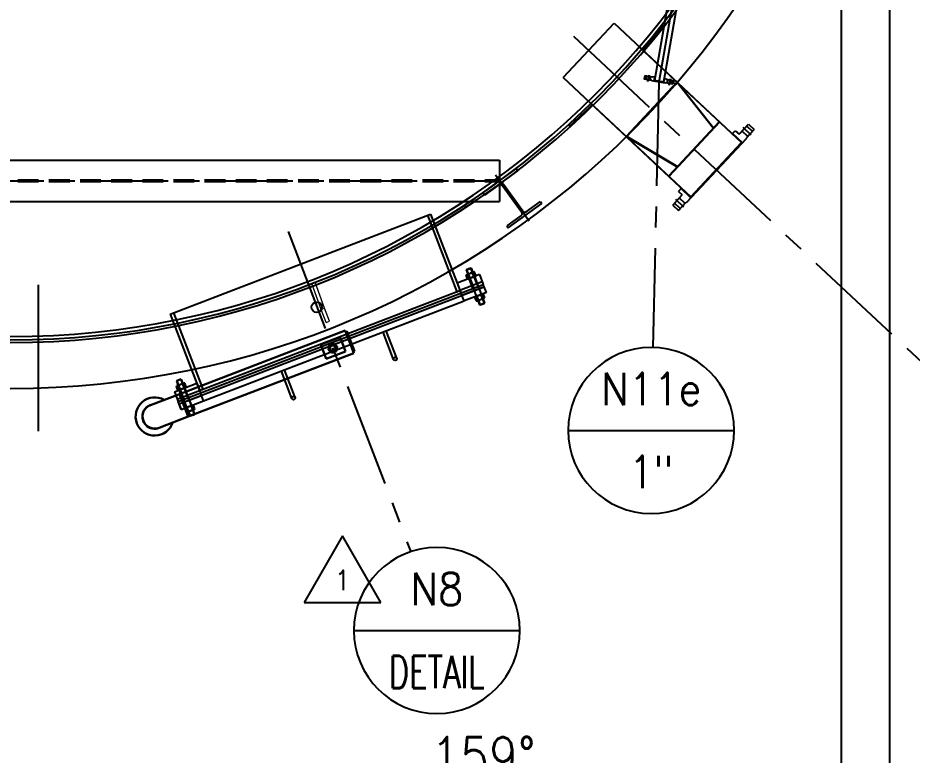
# Model space of a CAD drawing. Extents: x -1889 to 1550, y -1971 to 1122.
# Drawn here: x 373.9 to 503.1, y 225.3 to 331.9 of the extents above; entities that cross this region are included whole.
import ezdxf
from ezdxf.enums import TextEntityAlignment as Align

# ---------------------------------------------------------------- set-up
doc = ezdxf.new("R2010")
doc.units = 0
doc.header["$LTSCALE"] = 12
doc.header["$MEASUREMENT"] = 0
doc.header["$PDMODE"] = 33
doc.header["$PDSIZE"] = -0.5
doc.linetypes.add('CENTER', pattern=[2, 1.25, -0.25, 0.25, -0.25])
doc.linetypes.add('HIDDEN', pattern=[0.375, 0.25, -0.125])
doc.layers.get('0').update_dxf_attribs({"linetype": 'CONTINUOUS'})
doc.layers.get('Defpoints').update_dxf_attribs({"linetype": 'CONTINUOUS'})
for name, color, linetype in [('1 PIPE', 7, 'CONTINUOUS'), ('1-150-RFSO', 14, 'CONTINUOUS'), ('10 PIPE', 7, 'CONTINUOUS'), ('10-150-RFSO', 14, 'CONTINUOUS'), ('3-4-10NC-HHBOLT', 32, 'CONTINUOUS'), ('3-4-10NC-HHNUT', 32, 'CONTINUOUS'), ('6X20', 3, 'CONTINUOUS'), ('CENTER', 6, 'CENTER'), ('COVER', 3, 'CONTINUOUS'), ('DIM', 1, 'CONTINUOUS'), ('FLG', 2, 'CONTINUOUS'), ('HANDLE', 2, 'CONTINUOUS'), ('muoto', 4, 'CONTINUOUS'), ('NECK', 242, 'CONTINUOUS'), ('REPAD', 7, 'CONTINUOUS'), ('ROOF', 140, 'CONTINUOUS'), ('SHELL', 40, 'CONTINUOUS'), ('TEXT', 4, 'CONTINUOUS')]:
    doc.layers.add(name, color=color, linetype=linetype)
for name, color, linetype, lineweight in [('AM_0', 7, 'CONTINUOUS', 30), ('AM_7', 142, 'CENTER', 25), ('Equipment-AM_0', 7, 'CONTINUOUS', 50)]:
    doc.layers.add(name, color=color, linetype=linetype, lineweight=lineweight)
doc.styles.add('ROMANS', font='ROMANS.shx', dxfattribs={"width": 0.85, "height": 5.76})
doc.styles.get("Standard").update_dxf_attribs({"font": 'sanss___.ttf'})
doc.dimstyles.get("Standard").update_dxf_attribs({"dimtxt": 0.18, "dimasz": 0.18, "dimexe": 0.18, "dimexo": 0.0625, "dimgap": 0.09, "dimtad": 0, "dimtih": 1, "dimtoh": 1, "dimdec": 4, "dimzin": 0, "dimdsep": 46, "dimtxsty": 'Standard', "dimcen": 0.09, "dimadec": 0, "dimazin": 0, "dimtfac": 1, "dimtdec": 4, "dimtofl": 0, "dimtmove": 0, "dimatfit": 3, "dimfxl": 1, "dimtolj": 1, "dimtzin": 0, "dimarcsym": 0})

# ---------------------------------------------------------------- blocks, each defined once
blk = doc.blocks.new('A$C1b871768')
at = {"layer": '6X20'}
for p, q in [((-5.88, 3), (-6.25, 3)), ((-6.25, 3), (-6.25, -3)), ((-5.88, 0.44), (-5.88, 3)), ((-0.38, 3), (0, 3)), ((-0.38, 0.44), (-0.38, 3)), ((0, 3), (0, -3)), ((-5.5, 0.12), (-0.75, 0.12)), ((-5.88, -0.44), (-5.88, -3)), ((-5.5, -0.12), (-0.75, -0.12)), ((-0.38, -0.44), (-0.38, -3)), ((-5.88, -3), (-6.25, -3)), ((-0.38, -3), (0, -3))]:
    blk.add_line(p, q, dxfattribs=at)
for points in [[(-5.5, 0.12, -0.083285), (-5.65, 0.15, -0.09084), (-5.77, 0.22, -0.104065), (-5.85, 0.32, -0.115836), (-5.88, 0.44, -0.115836)], [(-0.75, 0.12, 0.083285), (-0.6, 0.15, 0.09084), (-0.48, 0.22, 0.104065), (-0.4, 0.32, 0.115836), (-0.38, 0.44, 0.115836)], [(-5.5, -0.12, 0.083285), (-5.65, -0.15, 0.09084), (-5.77, -0.22, 0.104065), (-5.85, -0.32, 0.115836), (-5.88, -0.44, 0.115836)], [(-0.75, -0.12, -0.083285), (-0.6, -0.15, -0.09084), (-0.48, -0.22, -0.104065), (-0.4, -0.32, -0.115836), (-0.38, -0.44, -0.115836)]]:
    blk.add_lwpolyline(points, format="xyb", dxfattribs=at)
at = {"layer": 'CENTER'}
blk.add_line((-7.24, 0), (0.99, 0), dxfattribs=at)
blk = doc.blocks.new('A$C2be07383')
at = {"layer": '10 PIPE'}
for p, q in [((-4.13, 3.5), (10.65, 17.32)), ((10.65, 17.32), (17.99, 9.47)), ((3.22, -4.35), (17.99, 9.47))]:
    blk.add_line(p, q, dxfattribs=at)
at = {"layer": '10-150-RFSO'}
for p, q in [((8.08, 18.51), (8.9, 19.28)), ((8.08, 18.51), (9.44, 17.05)), ((9.15, 19.01), (8.33, 18.24)), ((8.9, 19.28), (10.01, 18.1)), ((9.84, 18.28), (9.02, 17.51)), ((10.01, 18.1), (10.05, 18.14)), ((10.05, 18.14), (18.77, 8.83)), ((8.9, 16.54), (9.44, 17.05)), ((10.69, 17.46), (9.28, 16.13)), ((8.9, 16.54), (9.32, 16.09)), ((18.13, 9.51), (16.71, 8.19)), ((16.67, 8.24), (17.09, 7.78)), ((17.09, 7.78), (17.64, 8.29)), ((17.64, 8.29), (19.01, 6.83)), ((18.89, 8.6), (18.07, 7.84)), ((18.72, 8.79), (18.77, 8.83)), ((18.72, 8.79), (19.83, 7.6)), ((19.57, 7.87), (18.75, 7.11)), ((19.01, 6.83), (19.83, 7.6))]:
    blk.add_line(p, q, dxfattribs=at)
at = {"layer": 'CENTER'}
for p, q in [((9.68, 18.81), (8.49, 17.71)), ((19.41, 8.41), (18.23, 7.3))]:
    blk.add_line(p, q, dxfattribs=at)
at = {"layer": 'REPAD'}
for p, q in [((-7.04, 6.93), (-6.87, 7.11)), ((6.44, -7.48), (6.64, -7.33))]:
    blk.add_line(p, q, dxfattribs=at)
for points in [[(-3.58, 4.01, 0.009399), (-6.87, 7.11)], [(6.64, -7.33, 0.009399), (3.77, -3.84, 0.009399)]]:
    blk.add_lwpolyline(points, format="xyb", dxfattribs=at)
blk = doc.blocks.new('A$C85d14db1')
at = {"layer": 'AM_0', "lineweight": 18}
blk.add_line((43.74, -243.75), (43.97, -243.66), dxfattribs=at)
at = {"layer": 'Equipment-AM_0', "lineweight": 18}
for p, q in [((44.87, -247.59), (43.5, -243.84)), ((43.74, -243.75), (43.97, -243.66)), ((45.34, -247.42), (43.97, -243.66)), ((44.87, -247.59), (45.34, -247.42)), ((45.56, -249.47), (44.87, -247.59)), ((46.03, -249.3), (45.34, -247.42)), ((45.56, -249.47), (46.03, -249.3))]:
    blk.add_line(p, q, dxfattribs=at)
blk = doc.blocks.new('Nozzle Callout')
blk.add_line((0.25, 0), (-0.25, 0))
blk.add_circle((0, 0), 0.25)
at = {"style": 'ROMANS', "width": 0.9}
for tag, p in [('NZ-ID', (0, 0.125)), ('NZ-SZ', (0, -0.125))]:
    blk.add_attdef(tag, text='', height=0.0975, dxfattribs=at).set_placement(p, align=Align.MIDDLE)
blk = doc.blocks.new('*D182')
at = {"layer": 'Defpoints', "color": 0, "transparency": 16777216}
for p in [(245.86, 405.33), (499.86, 405.33), (499.86, 113.54)]:
    blk.add_point(p, dxfattribs=at)
at = {"layer": 'DIM', "color": 0, "lineweight": -2, "transparency": 16777216}
for p, q in [((245.86, 399.33), (245.86, 110.54)), ((499.86, 399.33), (499.86, 110.54)), ((251.62, 113.54), (414.24, 113.54)), ((494.1, 113.54), (449.03, 113.54))]:
    blk.add_line(p, q, dxfattribs=at)
at = {"layer": 'DIM', "color": 0, "transparency": 16777216}
for points in [[(251.62, 114.5), (251.62, 112.58), (245.86, 113.54)], [(494.1, 114.5), (494.1, 112.58), (499.86, 113.54)]]:
    blk.add_solid(points, dxfattribs=at)
at = {"layer": 'DIM', "color": 0, "transparency": 16777216, "insert": (431.63, 113.54), "char_height": 5.76, "attachment_point": 5, "style": 'ROMANS'}
blk.add_mtext('\\A1;21\'-2"\\P [254]\\P(BOTTOM)', dxfattribs=at)
blk = doc.blocks.new('*D185')
at = {"layer": 'Defpoints', "color": 0, "transparency": 16777216}
for p in [(252.86, 405.33), (492.86, 405.33), (492.86, 142.83)]:
    blk.add_point(p, dxfattribs=at)
at = {"layer": 'DIM', "color": 0, "lineweight": -2, "transparency": 16777216}
for p, q in [((252.86, 399.33), (252.86, 139.83)), ((492.86, 399.33), (492.86, 139.83)), ((258.62, 142.83), (343.4, 142.83)), ((487.1, 142.83), (401.04, 142.83))]:
    blk.add_line(p, q, dxfattribs=at)
at = {"layer": 'DIM', "color": 0, "transparency": 16777216}
for points in [[(258.62, 143.79), (258.62, 141.87), (252.86, 142.83)], [(487.1, 143.79), (487.1, 141.87), (492.86, 142.83)]]:
    blk.add_solid(points, dxfattribs=at)
at = {"layer": 'DIM', "color": 0, "transparency": 16777216, "char_height": 5.76, "attachment_point": 5, "style": 'ROMANS'}
for s, insert in [('\\A1;20\'-0"', (372.22, 147.22)), ('\\A1;[240]\\PSHELL OUTSIDE', (372.22, 133.64))]:
    blk.add_mtext(s, dxfattribs=dict(at, insert=insert))
blk = doc.blocks.new('A$Ccf04fb3b')
at = {"layer": 'COVER'}
for p, q in [((-22.88, 0), (-22.88, 1.25)), ((-22, 0), (-22, 1.25))]:
    blk.add_line(p, q, dxfattribs=at)
at = {"layer": 'FLG'}
for p, q in [((-23.62, 0), (-23.62, 1.25)), ((-23.62, 0.87), (-20.16, 0.87)), ((-23.62, 0), (-20.16, 0)), ((-20.16, 0), (-20.16, 1.25)), ((-20.16, 0), (20.16, 0)), ((20.16, 0), (20.16, 1.25)), ((23.62, 0.87), (20.16, 0.87)), ((23.62, 0), (20.16, 0)), ((23.62, 0), (23.62, 1.25))]:
    blk.add_line(p, q, dxfattribs=at)
at = {"layer": 'muoto'}
for p, q in [((-23.62, 1.25), (23.62, 1.25)), ((-23.62, 0.87), (23.62, 0.87))]:
    blk.add_line(p, q, dxfattribs=at)
blk = doc.blocks.new('A$C33178090')
at = {"layer": '3-4-10NC-HHBOLT'}
for p, q in [((-22.75, -6.13), (-22.81, -6.18)), ((-22.06, -6.18), (-22.81, -6.18)), ((-22.81, -6.18), (-22.81, -11.57)), ((-22.12, -6.13), (-22.75, -6.13)), ((-22.12, -6.13), (-22.06, -6.18)), ((-22.06, -6.18), (-22.06, -11.57)), ((22.12, -6.13), (22.06, -6.18)), ((22.06, -6.18), (22.81, -6.18)), ((22.06, -6.18), (22.06, -11.57)), ((22.12, -6.13), (22.75, -6.13)), ((22.75, -6.13), (22.81, -6.18)), ((22.81, -6.18), (22.81, -11.57)), ((-22.06, -11.57), (-22.81, -11.57)), ((-22.75, -11.62), (-22.81, -11.57)), ((-22.12, -11.62), (-22.75, -11.62)), ((-22.12, -11.62), (-22.06, -11.57)), ((22.06, -11.57), (22.81, -11.57)), ((22.12, -11.62), (22.06, -11.57)), ((22.12, -11.62), (22.75, -11.62)), ((22.75, -11.62), (22.81, -11.57))]:
    blk.add_line(p, q, dxfattribs=at)
at = {"layer": '3-4-10NC-HHBOLT', "linetype": 'HIDDEN'}
for p, q in [((-22.75, -6.18), (-22.75, -11.57)), ((-22.12, -6.18), (-22.12, -11.57)), ((22.12, -6.18), (22.12, -11.57)), ((22.75, -6.18), (22.75, -11.57))]:
    blk.add_line(p, q, dxfattribs=at)
at = {"layer": '3-4-10NC-HHNUT'}
for p, q in [((-23.09, -6.89), (-23, -6.84)), ((-23.09, -7.45), (-23.09, -6.89)), ((-23.09, -7.45), (-23, -7.5)), ((-21.88, -6.84), (-23, -6.84)), ((-21.88, -7.5), (-23, -7.5)), ((-22.76, -7.45), (-22.76, -6.89)), ((-22.11, -7.45), (-22.11, -6.89)), ((-21.79, -6.89), (-21.88, -6.84)), ((-21.79, -7.45), (-21.88, -7.5)), ((-21.79, -7.45), (-21.79, -6.89)), ((21.79, -6.89), (21.88, -6.84)), ((21.79, -7.45), (21.79, -6.89)), ((21.79, -7.45), (21.88, -7.5)), ((21.88, -6.84), (23, -6.84)), ((21.88, -7.5), (23, -7.5)), ((22.11, -7.45), (22.11, -6.89)), ((22.76, -7.45), (22.76, -6.89)), ((23.09, -6.89), (23, -6.84)), ((23.09, -7.45), (23, -7.5)), ((23.09, -7.45), (23.09, -6.89)), ((-23.09, -10.3), (-23, -10.25)), ((-23.09, -10.3), (-23.09, -10.86)), ((-21.88, -10.25), (-23, -10.25)), ((-22.76, -10.3), (-22.76, -10.86)), ((-22.11, -10.3), (-22.11, -10.86)), ((-21.79, -10.3), (-21.88, -10.25)), ((-21.79, -10.3), (-21.79, -10.86)), ((21.79, -10.3), (21.88, -10.25)), ((21.79, -10.3), (21.79, -10.86)), ((21.88, -10.25), (23, -10.25)), ((22.11, -10.3), (22.11, -10.86)), ((22.76, -10.3), (22.76, -10.86)), ((23.09, -10.3), (23, -10.25)), ((23.09, -10.3), (23.09, -10.86)), ((-23.09, -10.86), (-23, -10.91)), ((-21.88, -10.91), (-23, -10.91)), ((-21.79, -10.86), (-21.88, -10.91)), ((21.79, -10.86), (21.88, -10.91)), ((21.88, -10.91), (23, -10.91)), ((23.09, -10.86), (23, -10.91))]:
    blk.add_line(p, q, dxfattribs=at)
for centre, radius, start, end in [((-22.92, -7.12), 0.288, 55.6158, 124.3842), ((-22.92, -7.21), 0.288, 235.6158, 304.3842), ((-22.44, -7.91), 1.07, 72.412, 107.588), ((-22.44, -6.43), 1.07, 252.412, 287.588), ((-21.95, -7.12), 0.288, 55.6158, 124.3842), ((-21.95, -7.21), 0.288, 235.6158, 304.3842), ((21.95, -7.12), 0.288, 55.6158, 124.3842), ((21.95, -7.21), 0.288, 235.6158, 304.3842), ((22.44, -7.91), 1.07, 72.412, 107.588), ((22.44, -6.43), 1.07, 252.412, 287.588), ((22.92, -7.12), 0.288, 55.6158, 124.3842), ((22.92, -7.21), 0.288, 235.6158, 304.3842), ((-22.92, -10.54), 0.288, 55.6158, 124.3842), ((-22.44, -11.32), 1.07, 72.412, 107.588), ((-21.95, -10.54), 0.288, 55.6158, 124.3842), ((21.95, -10.54), 0.288, 55.6158, 124.3842), ((22.44, -11.32), 1.07, 72.412, 107.588), ((22.92, -10.54), 0.288, 55.6158, 124.3842), ((-22.92, -10.63), 0.288, 235.6158, 304.3842), ((-22.44, -9.84), 1.07, 252.412, 287.588), ((-21.95, -10.63), 0.288, 235.6158, 304.3842), ((21.95, -10.63), 0.288, 235.6158, 304.3842), ((22.44, -9.84), 1.07, 252.412, 287.588), ((22.92, -10.63), 0.288, 235.6158, 304.3842)]:
    blk.add_arc(centre, radius, start, end, dxfattribs=at)
at = {"layer": 'AM_0'}
for p, q in [((-27.57, -8.04), (-27.5, -8.04)), ((-23.07, -8.06), (-27.57, -8.06)), ((2.6, -8.06), (-23.07, -8.06)), ((-23.07, -8.06), (-23.07, -11.56)), ((-23.07, -11.56), (-23.07, -8.06)), ((-1.42, -10.92), (-1.42, -8.71)), ((-1.42, -8.71), (1.57, -8.71)), ((1.57, -10.92), (1.57, -8.71)), ((2.6, -8.06), (2.6, -11.56)), ((2.79, -8.26), (2.6, -8.26)), ((2.79, -8.26), (2.79, -11.37)), ((-0.68, -9.81), (-0.51, -9.52)), ((-0.68, -9.81), (-0.51, -10.11)), ((-0.51, -9.52), (-0.34, -9.22)), ((-0.51, -10.11), (-0.34, -10.4)), ((0, -9.22), (-0.34, -9.22)), ((0.34, -9.22), (0, -9.22)), ((0.51, -9.52), (0.34, -9.22)), ((0.51, -10.11), (0.34, -10.4)), ((0.68, -9.81), (0.51, -9.52)), ((0.68, -9.81), (0.51, -10.11)), ((-27.57, -11.56), (-23.07, -11.56)), ((-23.07, -11.56), (2.6, -11.56)), ((-1.42, -10.92), (1.57, -10.92)), ((0, -10.4), (-0.34, -10.4)), ((0.34, -10.4), (0, -10.4)), ((2.6, -11.37), (2.79, -11.37))]:
    blk.add_line(p, q, dxfattribs=at)
at = {"layer": 'AM_0', "flags": 128}
blk.add_lwpolyline([(-27.34, -11.57), (-27.42, -11.58), (-27.57, -11.58)], dxfattribs=at)
at = {"layer": 'AM_0'}
blk.add_circle((0, -9.81), 0.394, dxfattribs=at)
for centre, radius, start, end in [((-27.57, -9.81), 2.76, 39.42, 320.58), ((-27.57, -9.81), 1.77, 81.0328, 278.9672), ((-27.57, -9.81), 1.77, 89.9597, 270), ((-27.57, -9.81), 1.75, 90, 270), ((0, -9.81), 0.591, 150, 210), ((0, -9.81), 0.591, 90, 150), ((0, -9.81), 0.591, 210, 270), ((0, -9.81), 0.591, 30, 90), ((0, -9.81), 0.591, 270, 330), ((0, -9.81), 0.591, 330, 30)]:
    blk.add_arc(centre, radius, start, end, dxfattribs=at)
at = {"layer": 'COVER'}
for p, q in [((-23.62, -7.5), (-23.62, -10.25)), ((-22.88, -9), (-22.88, -7.5)), ((-22, -9), (-22, -7.5)), ((22, -9), (22, -7.5)), ((22.88, -9), (22.88, -7.5))]:
    blk.add_line(p, q, dxfattribs=at)
at = {"layer": 'FLG'}
for p, q in [((-23.62, -7.5), (-20.16, -7.5)), ((-23.62, -7.5), (-23.62, -9)), ((-20.16, -7.5), (-20.16, -9)), ((23.62, -7.5), (20.16, -7.5)), ((20.16, -7.5), (20.16, -9)), ((23.62, -7.5), (23.62, -9)), ((-23.62, -8.62), (-20.16, -8.62)), ((23.62, -8.62), (20.16, -8.62))]:
    blk.add_line(p, q, dxfattribs=at)
at = {"layer": 'HANDLE'}
for p, q in [((-8.12, -14.5), (-8.12, -10.25)), ((-7.62, -14.5), (-7.62, -10.25)), ((7.62, -14.5), (7.62, -10.25)), ((8.12, -14.5), (8.12, -10.25))]:
    blk.add_line(p, q, dxfattribs=at)
for centre in [(-7.87, -14.5), (7.87, -14.5)]:
    blk.add_circle(centre, 0.25, dxfattribs=at)
at = {"layer": 'muoto'}
blk.add_line((-23.62, -9), (23.62, -9), dxfattribs=at)
at = {"layer": 'NECK'}
for p, q in [((-20.16, 3.21), (20.16, 3.21)), ((-20.16, 3.21), (-20.16, -8.62)), ((-19.66, 3.21), (-19.66, -8.62)), ((19.66, 3.21), (19.66, -8.62)), ((20.16, 3.21), (20.16, -7.5)), ((-19.66, -8.62), (-20.16, -8.62)), ((-20.16, -8.62), (20.16, -8.62)), ((19.66, -8.62), (20.16, -8.62))]:
    blk.add_line(p, q, dxfattribs=at)
at = {"layer": 'COVER'}
blk.add_blockref('A$Ccf04fb3b', (0, -10.25), dxfattribs=at)

msp = doc.modelspace()

# ---------------------------------------------------------------- linework, layer by layer
at = {"layer": '1 PIPE'}
for p, q in [((468.22798, 336.14384), (465.88007, 322.82819)), ((469.523, 335.91549), (467.1751, 322.59985)), ((467.1751, 322.59985), (465.88007, 322.82819))]:
    msp.add_line(p, q, dxfattribs=at)
at = {"layer": '1-150-RFSO'}
for p, q in [((464.51084, 323.51388), (464.42402, 323.02147)), ((465.64952, 323.31309), (464.51084, 323.51388)), ((464.67022, 322.97806), (464.75704, 323.47046)), ((465.28572, 322.86953), (465.37255, 323.36193)), ((465.66038, 323.37465), (465.64952, 323.31309)), ((465.9669, 323.3206), (465.66038, 323.37465)), ((465.83621, 322.709), (465.94474, 323.3245)), ((465.53193, 322.82612), (464.42402, 323.02147)), ((465.53193, 322.82612), (465.52107, 322.76457)), ((467.49069, 322.41727), (465.52107, 322.76457)), ((467.17555, 322.47284), (467.28408, 323.08834)), ((467.56844, 323.0382), (467.26192, 323.09225)), ((467.50154, 322.47882), (467.49069, 322.41727)), ((468.60945, 322.28347), (467.50154, 322.47882)), ((467.56844, 323.0382), (467.55759, 322.97665)), ((468.69627, 322.77587), (467.55759, 322.97665)), ((467.74774, 322.43541), (467.83457, 322.92781)), ((468.36325, 322.32688), (468.45007, 322.81928)), ((468.69627, 322.77587), (468.60945, 322.28347))]:
    msp.add_line(p, q, dxfattribs=at)
at = {"layer": '10 PIPE'}
for p, q in [((452.69998, 323.25537), (460.04518, 331.10462)), ((460.04518, 331.10462), (478.46799, 313.86485)), ((452.69998, 323.25537), (471.1228, 306.01561))]:
    msp.add_line(p, q, dxfattribs=at)
at = {"layer": '6X20'}
for p, q in [((306.35731, 311.33221), (443.50432, 311.33221)), ((443.50432, 311.33221), (443.50432, 305.33221)), ((306.35731, 305.33221), (443.50432, 305.33221))]:
    msp.add_line(p, q, dxfattribs=at)
at = {"layer": '6X20', "linetype": 'HIDDEN'}
for p, q in [((306.35731, 308.45721), (443.50432, 308.45721)), ((306.35731, 308.20721), (443.50432, 308.20721))]:
    msp.add_line(p, q, dxfattribs=at)
at = {"layer": 'AM_0'}
for p, q in [((461.83223, 314.70957), (469.17742, 322.55881)), ((469.17742, 322.55881), (474.4091, 315.91478)), ((475.27928, 316.8488), (467.95137, 308.98338)), ((469.22749, 310.35311), (461.83223, 314.70957)), ((438.57868, 304.63682), (438.4894, 304.87641))]:
    msp.add_line(p, q, dxfattribs=at)
at = {"layer": 'AM_7', "ltscale": 0.25}
msp.add_line((306.35731, 308.33221), (443.50432, 308.33221), dxfattribs=at)
at = {"layer": 'CENTER'}
for p, q in [((468.87549, 336.02967), (466.50588, 322.59092)), ((454.17189, 329.23937), (511.28407, 275.79473)), ((464.93491, 322.67956), (465.10786, 323.66043)), ((466.50588, 322.59092), (465.67072, 284.24753)), ((468.01243, 322.13691), (468.18538, 323.11778)), ((412.91127, 300.98805), (430.66926, 254.72691))]:
    msp.add_line(p, q, dxfattribs=at)
at = {"layer": 'Defpoints'}
msp.add_line((376.85731, 272.15793), (376.85731, 293.31253), dxfattribs=at)
at = {"layer": 'ROOF'}
msp.add_lwpolyline([(493.23231, 669.33221, 1), (252.48231, 669.33221), (252.48231, 405.33221, 1), (493.23231, 405.33221)], format="xyb", close=True, dxfattribs=at)
at = {"layer": 'SHELL'}
for points in [[(492.85731, 669.33221, 1), (252.85731, 669.33221), (252.85731, 405.33221, 1), (492.85731, 405.33221)], [(492.35731, 669.33221, 1), (253.35731, 669.33221), (253.35731, 405.33221, 1), (492.35731, 405.33221)]]:
    msp.add_lwpolyline(points, format="xyb", close=True, dxfattribs=at)
msp.add_circle((417.06653, 290.04668), 0.75, dxfattribs=at)
msp.add_arc((372.85731, 405.33221), 127, 180, 0, dxfattribs=at)
at = {"layer": 'TEXT'}
for p, q in [((420.78456, 257.00154), (415.242, 247.40154)), ((426.32712, 247.40154), (420.78456, 257.00154)), ((415.242, 247.40154), (426.32712, 247.40154))]:
    msp.add_line(p, q, dxfattribs=at)

# ---------------------------------------------------------------- block references
at = {"layer": 'COVER'}
msp.add_blockref('A$C85d14db1', (372.85731, 537.33221), dxfattribs=at)
at = {"layer": 'COVER', "xscale": -1, "rotation": 180}
msp.add_blockref('A$C2be07383', (460.47678, 323.33935), dxfattribs=at)
at = {"layer": 'COVER'}
for name, p, rotation in [('A$C1b871768', (443.50432, 308.33221), 126.0665882599235), ('A$C33178090', (415.86146, 293.30256), 21.00000000001703)]:
    msp.add_blockref(name, p, dxfattribs=dict(at, rotation=rotation))
at = {"layer": 'DIM'}
ref = msp.add_blockref('Nozzle Callout', (465.40941, 272.25037), dxfattribs=dict(at, xscale=-48, yscale=48, zscale=48))
ref.add_attrib('NZ-ID', 'N11e', dxfattribs={"layer": '0', "height": 4.68, "style": 'ROMANS', "width": 0.9}).set_placement((465.40941, 278.25037), align=Align.MIDDLE)
ref.add_attrib('NZ-SZ', '1"', dxfattribs={"layer": '0', "height": 4.68, "style": 'ROMANS', "width": 0.9}).set_placement((465.40941, 266.25037), align=Align.MIDDLE)
ref = msp.add_blockref('Nozzle Callout', (434.43079, 243.3317), dxfattribs=dict(at, xscale=-48, yscale=48, zscale=48))
ref.add_attrib('NZ-ID', 'N8', dxfattribs={"layer": '0', "height": 4.68, "style": 'ROMANS', "width": 0.9}).set_placement((434.43079, 249.3317), align=Align.MIDDLE)
ref.add_attrib('NZ-SZ', 'DETAIL', dxfattribs={"layer": '0', "height": 4.68, "style": 'ROMANS', "width": 0.7}).set_placement((434.43079, 237.3317), align=Align.MIDDLE)

# ---------------------------------------------------------------- texts
at = {"layer": 'DIM', "style": 'ROMANS', "width": 0.85}
msp.add_text('159%%D', height=5.76, dxfattribs=at).set_placement((441.1282, 225.06087), align=Align.MIDDLE_CENTER)
at = {"layer": 'TEXT', "style": 'ROMANS', "width": 0.85}
msp.add_text('1', height=2.88, dxfattribs=at).set_placement((420.78456, 250.60154), align=Align.MIDDLE_CENTER)

# ---------------------------------------------------------------- dimensions: what is measured, and where the dimension line sits
at = {"layer": 'DIM'}
for base, p1, p2, text, picture, middle in [((499.85731, 113.53686), (245.85731, 405.33221), (499.85731, 405.33221), '<>\\P(BOTTOM)', '*D182', (431.63261, 113.53686)), ((492.85731, 142.83268), (252.85731, 405.33221), (492.85731, 405.33171), '<>\\PSHELL OUTSIDE', '*D185', (372.22354, 142.83268))]:
    dim = msp.add_linear_dim(base=base, p1=p1, p2=p2, text=text, dimstyle='Standard', override={"dimscale": 48, "dimtxt": 5.76, "dimasz": 0.12, "dimexe": 0.0625, "dimexo": 0.125, "dimgap": 0.02, "dimzin": 3, "dimlunit": 4, "dimpost": '\\X', "dimtxsty": 'ROMANS', "dimcen": 0}, dxfattribs=at)
    dim.commit()
    dim.dimension.update_dxf_attribs({"geometry": picture, "text_midpoint": middle, "dimtype": 160})

doc.saveas('drawing.dxf')
